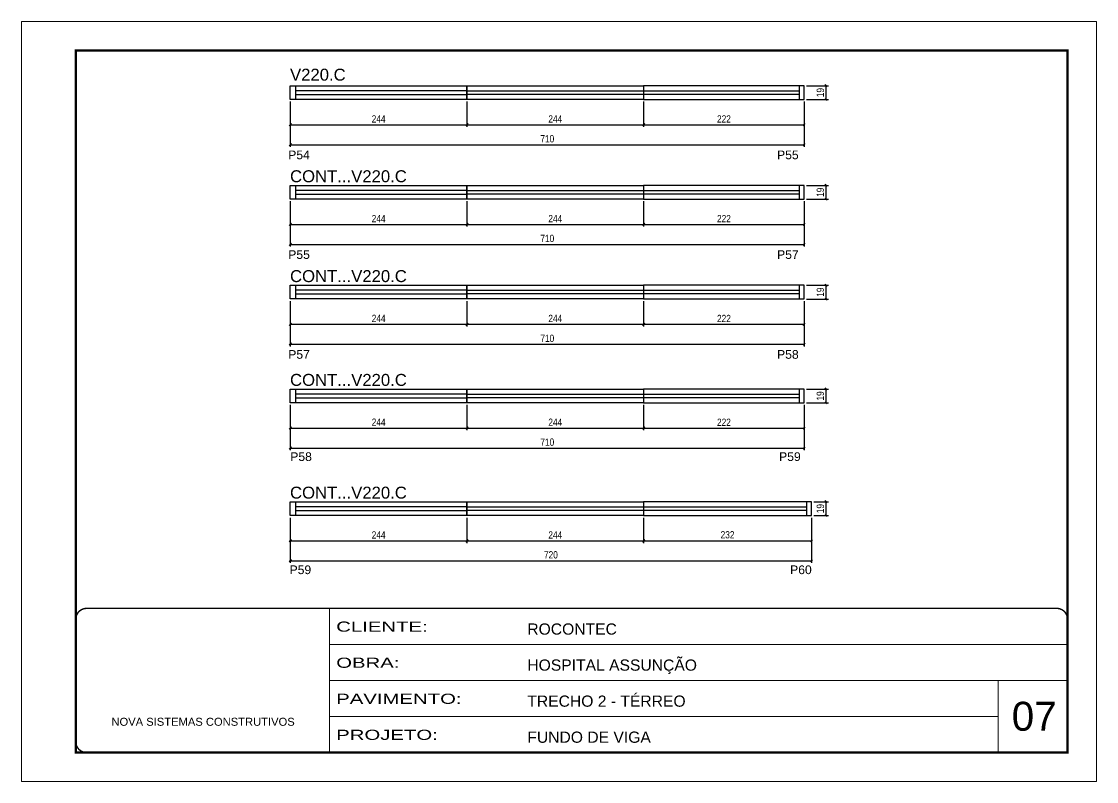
# Model space of a CAD drawing. Extents: x 2954 to 9234, y 774 to 9864.
# Drawn here: x 6137 to 7622, y 7666 to 8716 of the extents above; entities that cross this region are included whole.
import ezdxf

# ---------------------------------------------------------------- set-up
doc = ezdxf.new("R2010")
doc.units = 0
doc.linetypes.add('CONTINUO', pattern=[0])
doc.linetypes.add('DASHED', pattern=[0.75, 0.5, -0.25])
for name, color, linetype in [('5', 5, 'Continuous'), ('NOMENCLATURA', 7, 'Continuous'), ('Painéis', 200, 'Continuous'), ('SARR_2.2x7', 40, 'Continuous')]:
    doc.layers.add(name, color=color, linetype=linetype)
for name, color, linetype, lineweight in [('CARIMBO', 255, 'Continuous', 9), ('Escoras', 2, 'Continuous', 25), ('Folhas', 255, 'Continuous', 9), ('Romaneio', 3, 'Continuous', 13), ('SARRAFO DE PRESSAO', 251, 'DASHED', 9)]:
    doc.layers.add(name, color=color, linetype=linetype, lineweight=lineweight)
doc.styles.add('ARIAL', font='arial.ttf')
doc.styles.add('COTA TECNICA-50', font='techl___.ttf', dxfattribs={"height": 10})
doc.styles.get("Standard").update_dxf_attribs({"font": 'arial.ttf'})
doc.styles.add('Tecnologia', font='')
doc.styles.get('Tecnologia').set_extended_font_data('Forgotten Futurist')
doc.dimstyles.new('COTA PAINEL-50', dxfattribs={"dimtxt": 10, "dimasz": 3, "dimexe": 3, "dimexo": 3, "dimgap": 3, "dimtad": 1, "dimdec": 1, "dimzin": 12, "dimdsep": 46, "dimtxsty": 'COTA TECNICA-50', "dimblk1": 'OBLIQUE', "dimblk2": 'OBLIQUE', "dimsah": 1, "dimcen": 0.9, "dimclrd": 4, "dimclre": 4, "dimclrt": 240, "dimadec": 1, "dimazin": 3, "dimtfac": 1, "dimtdec": 1, "dimtmove": 0, "dimatfit": 3, "dimfxl": 1, "dimtolj": 1, "dimtzin": 12, "dimarcsym": 0})

# ---------------------------------------------------------------- blocks, each defined once
blk = doc.blocks.new('9999999999')
at = {"color": 30, "linetype": 'CONTINUO'}
for p, q in [((98564.6, 34230.2), (98564.6, 34429.4)), ((98564.6, 34379.6), (99584, 34379.6)), ((98564.6, 34329.8), (99488, 34329.8)), ((99584, 34329.8), (99488, 34329.8)), ((99488, 34329.8), (99488, 34230.2)), ((98564.6, 34280), (99488, 34280))]:
    blk.add_line(p, q, dxfattribs=at)
at = {"color": 30, "linetype": 'CONTINUO', "const_width": 2}
blk.add_lwpolyline([(99584, 34230.2), (99584, 34414.4, 0.414214), (99569, 34429.4), (98229, 34429.4, 0.414214), (98214, 34414.4), (98214, 34245.2, 0.414214), (98229, 34230.2), (99584, 34230.2)], format="xyb", dxfattribs=at)
at = {"layer": 'Folhas'}
blk.add_lwpolyline([(98139, 34190.2), (99624, 34190.2), (99624, 35240.2), (98139, 35240.2)], close=True, dxfattribs=at)
at = {"layer": 'Folhas', "color": 30, "const_width": 3}
blk.add_lwpolyline([(98214, 34230.2), (99584, 34230.2), (99584, 35200.2), (98214, 35200.2)], close=True, dxfattribs=at)
at = {"color": 7, "linetype": 'Continuous', "ltscale": 5, "style": 'ARIAL'}
for s, height, p in [('ROCONTEC', 15.48, (98837.7, 34393.1)), ('HOSPITAL ASSUNÇÃO', 15.483, (98837.7, 34343.3)), ('TRECHO 2 - TÉRREO', 15.483, (98837.7, 34293.5)), ('NOVA SISTEMAS CONSTRUTIVOS', 11.059, (98263.2, 34267.2)), ('FUNDO DE VIGA', 15.483, (98837.7, 34243.7))]:
    blk.add_text(s, height=height, dxfattribs=at).set_placement(p)
at = {"layer": 'Folhas', "color": 7, "style": 'Tecnologia', "width": 1.5}
for s, p in [('CLIENTE:', (98573.7, 34397.2)), ('OBRA:', (98573.7, 34347.3)), ('PAVIMENTO:', (98573.7, 34297.5)), ('PROJETO:', (98573.7, 34247.7))]:
    blk.add_text(s, height=14, dxfattribs=at).set_placement(p)
blk = doc.blocks.new('_Oblique')
at = {"color": 0, "linetype": 'ByBlock', "lineweight": -2}
blk.add_line((-0.5, -0.5), (0.5, 0.5), dxfattribs=at)
blk = doc.blocks.new('*D313')
at = {"layer": 'Defpoints', "color": 0, "linetype": 'ByBlock', "transparency": 16777216}
for p in [(6508.7, 8608.1), (6752.7, 8608.1), (6752.7, 8573.2)]:
    blk.add_point(p, dxfattribs=at)
at = {"layer": 'Romaneio', "color": 4, "linetype": 'ByBlock', "lineweight": -2, "transparency": 16777216}
for p, q in [((6508.7, 8605.1), (6508.7, 8570.2)), ((6752.7, 8605.1), (6752.7, 8570.2)), ((6508.7, 8573.2), (6752.7, 8573.2))]:
    blk.add_line(p, q, dxfattribs=at)
at = {"layer": 'Romaneio', "color": 4, "linetype": 'ByBlock', "lineweight": -2, "transparency": 16777216, "xscale": 3, "yscale": 3, "zscale": 3, "rotation": 180}
blk.add_blockref('_Oblique', (6508.7, 8573.2), dxfattribs=at)
at = {"layer": 'Romaneio', "color": 4, "linetype": 'ByBlock', "lineweight": -2, "transparency": 16777216, "xscale": 3, "yscale": 3, "zscale": 3}
blk.add_blockref('_Oblique', (6752.7, 8573.2), dxfattribs=at)
at = {"layer": 'Romaneio', "color": 240, "linetype": 'ByBlock', "transparency": 16777216, "insert": (6630.7, 8581.2), "char_height": 10, "attachment_point": 5, "style": 'COTA TECNICA-50'}
blk.add_mtext('\\A1;244', dxfattribs=at)
blk = doc.blocks.new('*D314')
at = {"layer": 'Defpoints', "color": 0, "linetype": 'ByBlock', "transparency": 16777216}
for p in [(6752.7, 8608.1), (6996.7, 8608.1), (6996.7, 8573.2)]:
    blk.add_point(p, dxfattribs=at)
at = {"layer": 'Romaneio', "color": 4, "linetype": 'ByBlock', "lineweight": -2, "transparency": 16777216}
for p, q in [((6752.7, 8605.1), (6752.7, 8570.2)), ((6996.7, 8605.1), (6996.7, 8570.2)), ((6752.7, 8573.2), (6996.7, 8573.2))]:
    blk.add_line(p, q, dxfattribs=at)
at = {"layer": 'Romaneio', "color": 4, "linetype": 'ByBlock', "lineweight": -2, "transparency": 16777216, "xscale": 3, "yscale": 3, "zscale": 3, "rotation": 180}
blk.add_blockref('_Oblique', (6752.7, 8573.2), dxfattribs=at)
at = {"layer": 'Romaneio', "color": 4, "linetype": 'ByBlock', "lineweight": -2, "transparency": 16777216, "xscale": 3, "yscale": 3, "zscale": 3}
blk.add_blockref('_Oblique', (6996.7, 8573.2), dxfattribs=at)
at = {"layer": 'Romaneio', "color": 240, "linetype": 'ByBlock', "transparency": 16777216, "insert": (6874.7, 8581.2), "char_height": 10, "attachment_point": 5, "style": 'COTA TECNICA-50'}
blk.add_mtext('\\A1;244', dxfattribs=at)
blk = doc.blocks.new('*D315')
at = {"layer": 'Defpoints', "color": 0, "linetype": 'ByBlock', "transparency": 16777216}
for p in [(7218.7, 8627.1), (7249, 8627.1), (7218.6, 8608.1)]:
    blk.add_point(p, dxfattribs=at)
at = {"layer": 'Romaneio', "color": 4, "linetype": 'ByBlock', "lineweight": -2, "transparency": 16777216}
for p, q in [((7221.7, 8627.1), (7252, 8627.1)), ((7249, 8608.1), (7249, 8627.1)), ((7221.6, 8608.1), (7252, 8608.1))]:
    blk.add_line(p, q, dxfattribs=at)
at = {"layer": 'Romaneio', "color": 4, "linetype": 'ByBlock', "lineweight": -2, "transparency": 16777216, "xscale": 3, "yscale": 3, "zscale": 3}
for p, rotation in [((7249, 8627.1), 90), ((7249, 8608.1), 270)]:
    blk.add_blockref('_Oblique', p, dxfattribs=dict(at, rotation=rotation))
at = {"layer": 'Romaneio', "color": 240, "linetype": 'ByBlock', "transparency": 16777216, "insert": (7240.9, 8617.6), "char_height": 10, "attachment_point": 5, "rotation": 90, "style": 'COTA TECNICA-50'}
blk.add_mtext('\\A1;19', dxfattribs=at)
blk = doc.blocks.new('*D316')
at = {"layer": 'Defpoints', "color": 0, "linetype": 'ByBlock', "transparency": 16777216}
for p in [(6996.7, 8608.1), (7218.6, 8608.1), (7218.6, 8573.2)]:
    blk.add_point(p, dxfattribs=at)
at = {"layer": 'Romaneio', "color": 4, "linetype": 'ByBlock', "lineweight": -2, "transparency": 16777216}
for p, q in [((6996.7, 8605.1), (6996.7, 8570.2)), ((7218.6, 8605.1), (7218.6, 8570.2)), ((6996.7, 8573.2), (7218.6, 8573.2))]:
    blk.add_line(p, q, dxfattribs=at)
at = {"layer": 'Romaneio', "color": 4, "linetype": 'ByBlock', "lineweight": -2, "transparency": 16777216, "xscale": 3, "yscale": 3, "zscale": 3, "rotation": 180}
blk.add_blockref('_Oblique', (6996.7, 8573.2), dxfattribs=at)
at = {"layer": 'Romaneio', "color": 4, "linetype": 'ByBlock', "lineweight": -2, "transparency": 16777216, "xscale": 3, "yscale": 3, "zscale": 3}
blk.add_blockref('_Oblique', (7218.6, 8573.2), dxfattribs=at)
at = {"layer": 'Romaneio', "color": 240, "linetype": 'ByBlock', "transparency": 16777216, "insert": (7107.7, 8581.2), "char_height": 10, "attachment_point": 5, "style": 'COTA TECNICA-50'}
blk.add_mtext('\\A1;222', dxfattribs=at)
blk = doc.blocks.new('*D265')
at = {"layer": 'Defpoints', "color": 0, "linetype": 'ByBlock', "transparency": 16777216}
for p in [(6508.7, 8608.1), (7218.6, 8608.1), (7218.6, 8545.6)]:
    blk.add_point(p, dxfattribs=at)
at = {"layer": 'Escoras', "color": 4, "linetype": 'ByBlock', "lineweight": -2, "transparency": 16777216}
for p, q in [((6508.7, 8605.1), (6508.7, 8542.6)), ((7218.6, 8605.1), (7218.6, 8542.6)), ((6508.7, 8545.6), (7218.6, 8545.6))]:
    blk.add_line(p, q, dxfattribs=at)
at = {"layer": 'Escoras', "color": 4, "linetype": 'ByBlock', "lineweight": -2, "transparency": 16777216, "xscale": 3, "yscale": 3, "zscale": 3, "rotation": 180}
blk.add_blockref('_Oblique', (6508.7, 8545.6), dxfattribs=at)
at = {"layer": 'Escoras', "color": 4, "linetype": 'ByBlock', "lineweight": -2, "transparency": 16777216, "xscale": 3, "yscale": 3, "zscale": 3}
blk.add_blockref('_Oblique', (7218.6, 8545.6), dxfattribs=at)
at = {"layer": 'Escoras', "color": 240, "linetype": 'ByBlock', "transparency": 16777216, "insert": (6863.7, 8553.7), "char_height": 10, "attachment_point": 5, "style": 'COTA TECNICA-50'}
blk.add_mtext('\\A1;710', dxfattribs=at)
blk = doc.blocks.new('*D317')
at = {"layer": 'Defpoints', "color": 0, "linetype": 'ByBlock', "transparency": 16777216}
for p in [(6508.7, 8470.4), (6752.7, 8470.4), (6752.7, 8435.5)]:
    blk.add_point(p, dxfattribs=at)
at = {"layer": 'Romaneio', "color": 4, "linetype": 'ByBlock', "lineweight": -2, "transparency": 16777216}
for p, q in [((6508.7, 8467.4), (6508.7, 8432.5)), ((6752.7, 8467.4), (6752.7, 8432.5)), ((6508.7, 8435.5), (6752.7, 8435.5))]:
    blk.add_line(p, q, dxfattribs=at)
at = {"layer": 'Romaneio', "color": 4, "linetype": 'ByBlock', "lineweight": -2, "transparency": 16777216, "xscale": 3, "yscale": 3, "zscale": 3, "rotation": 180}
blk.add_blockref('_Oblique', (6508.7, 8435.5), dxfattribs=at)
at = {"layer": 'Romaneio', "color": 4, "linetype": 'ByBlock', "lineweight": -2, "transparency": 16777216, "xscale": 3, "yscale": 3, "zscale": 3}
blk.add_blockref('_Oblique', (6752.7, 8435.5), dxfattribs=at)
at = {"layer": 'Romaneio', "color": 240, "linetype": 'ByBlock', "transparency": 16777216, "insert": (6630.7, 8443.5), "char_height": 10, "attachment_point": 5, "style": 'COTA TECNICA-50'}
blk.add_mtext('\\A1;244', dxfattribs=at)
blk = doc.blocks.new('*D318')
at = {"layer": 'Defpoints', "color": 0, "linetype": 'ByBlock', "transparency": 16777216}
for p in [(6752.7, 8470.4), (6996.7, 8470.4), (6996.7, 8435.5)]:
    blk.add_point(p, dxfattribs=at)
at = {"layer": 'Romaneio', "color": 4, "linetype": 'ByBlock', "lineweight": -2, "transparency": 16777216}
for p, q in [((6752.7, 8467.4), (6752.7, 8432.5)), ((6996.7, 8467.4), (6996.7, 8432.5)), ((6752.7, 8435.5), (6996.7, 8435.5))]:
    blk.add_line(p, q, dxfattribs=at)
at = {"layer": 'Romaneio', "color": 4, "linetype": 'ByBlock', "lineweight": -2, "transparency": 16777216, "xscale": 3, "yscale": 3, "zscale": 3, "rotation": 180}
blk.add_blockref('_Oblique', (6752.7, 8435.5), dxfattribs=at)
at = {"layer": 'Romaneio', "color": 4, "linetype": 'ByBlock', "lineweight": -2, "transparency": 16777216, "xscale": 3, "yscale": 3, "zscale": 3}
blk.add_blockref('_Oblique', (6996.7, 8435.5), dxfattribs=at)
at = {"layer": 'Romaneio', "color": 240, "linetype": 'ByBlock', "transparency": 16777216, "insert": (6874.7, 8443.5), "char_height": 10, "attachment_point": 5, "style": 'COTA TECNICA-50'}
blk.add_mtext('\\A1;244', dxfattribs=at)
blk = doc.blocks.new('*D319')
at = {"layer": 'Defpoints', "color": 0, "linetype": 'ByBlock', "transparency": 16777216}
for p in [(7218.7, 8489.4), (7249, 8489.4), (7218.6, 8470.4)]:
    blk.add_point(p, dxfattribs=at)
at = {"layer": 'Romaneio', "color": 4, "linetype": 'ByBlock', "lineweight": -2, "transparency": 16777216}
for p, q in [((7221.7, 8489.4), (7252, 8489.4)), ((7249, 8470.4), (7249, 8489.4)), ((7221.6, 8470.4), (7252, 8470.4))]:
    blk.add_line(p, q, dxfattribs=at)
at = {"layer": 'Romaneio', "color": 4, "linetype": 'ByBlock', "lineweight": -2, "transparency": 16777216, "xscale": 3, "yscale": 3, "zscale": 3}
for p, rotation in [((7249, 8489.4), 90), ((7249, 8470.4), 270)]:
    blk.add_blockref('_Oblique', p, dxfattribs=dict(at, rotation=rotation))
at = {"layer": 'Romaneio', "color": 240, "linetype": 'ByBlock', "transparency": 16777216, "insert": (7240.9, 8479.9), "char_height": 10, "attachment_point": 5, "rotation": 90, "style": 'COTA TECNICA-50'}
blk.add_mtext('\\A1;19', dxfattribs=at)
blk = doc.blocks.new('*D320')
at = {"layer": 'Defpoints', "color": 0, "linetype": 'ByBlock', "transparency": 16777216}
for p in [(6996.7, 8470.4), (7218.6, 8470.4), (7218.6, 8435.5)]:
    blk.add_point(p, dxfattribs=at)
at = {"layer": 'Romaneio', "color": 4, "linetype": 'ByBlock', "lineweight": -2, "transparency": 16777216}
for p, q in [((6996.7, 8467.4), (6996.7, 8432.5)), ((7218.6, 8467.4), (7218.6, 8432.5)), ((6996.7, 8435.5), (7218.6, 8435.5))]:
    blk.add_line(p, q, dxfattribs=at)
at = {"layer": 'Romaneio', "color": 4, "linetype": 'ByBlock', "lineweight": -2, "transparency": 16777216, "xscale": 3, "yscale": 3, "zscale": 3, "rotation": 180}
blk.add_blockref('_Oblique', (6996.7, 8435.5), dxfattribs=at)
at = {"layer": 'Romaneio', "color": 4, "linetype": 'ByBlock', "lineweight": -2, "transparency": 16777216, "xscale": 3, "yscale": 3, "zscale": 3}
blk.add_blockref('_Oblique', (7218.6, 8435.5), dxfattribs=at)
at = {"layer": 'Romaneio', "color": 240, "linetype": 'ByBlock', "transparency": 16777216, "insert": (7107.7, 8443.5), "char_height": 10, "attachment_point": 5, "style": 'COTA TECNICA-50'}
blk.add_mtext('\\A1;222', dxfattribs=at)
blk = doc.blocks.new('*D266')
at = {"layer": 'Defpoints', "color": 0, "linetype": 'ByBlock', "transparency": 16777216}
for p in [(6508.7, 8470.4), (7218.6, 8470.4), (7218.6, 8407.9)]:
    blk.add_point(p, dxfattribs=at)
at = {"layer": 'Escoras', "color": 4, "linetype": 'ByBlock', "lineweight": -2, "transparency": 16777216}
for p, q in [((6508.7, 8467.4), (6508.7, 8404.9)), ((7218.6, 8467.4), (7218.6, 8404.9)), ((6508.7, 8407.9), (7218.6, 8407.9))]:
    blk.add_line(p, q, dxfattribs=at)
at = {"layer": 'Escoras', "color": 4, "linetype": 'ByBlock', "lineweight": -2, "transparency": 16777216, "xscale": 3, "yscale": 3, "zscale": 3, "rotation": 180}
blk.add_blockref('_Oblique', (6508.7, 8407.9), dxfattribs=at)
at = {"layer": 'Escoras', "color": 4, "linetype": 'ByBlock', "lineweight": -2, "transparency": 16777216, "xscale": 3, "yscale": 3, "zscale": 3}
blk.add_blockref('_Oblique', (7218.6, 8407.9), dxfattribs=at)
at = {"layer": 'Escoras', "color": 240, "linetype": 'ByBlock', "transparency": 16777216, "insert": (6863.7, 8416), "char_height": 10, "attachment_point": 5, "style": 'COTA TECNICA-50'}
blk.add_mtext('\\A1;710', dxfattribs=at)
blk = doc.blocks.new('*D321')
at = {"layer": 'Defpoints', "color": 0, "linetype": 'ByBlock', "transparency": 16777216}
for p in [(6508.7, 8332.4), (6752.7, 8332.4), (6752.7, 8297.5)]:
    blk.add_point(p, dxfattribs=at)
at = {"layer": 'Romaneio', "color": 4, "linetype": 'ByBlock', "lineweight": -2, "transparency": 16777216}
for p, q in [((6508.7, 8329.4), (6508.7, 8294.5)), ((6752.7, 8329.4), (6752.7, 8294.5)), ((6508.7, 8297.5), (6752.7, 8297.5))]:
    blk.add_line(p, q, dxfattribs=at)
at = {"layer": 'Romaneio', "color": 4, "linetype": 'ByBlock', "lineweight": -2, "transparency": 16777216, "xscale": 3, "yscale": 3, "zscale": 3, "rotation": 180}
blk.add_blockref('_Oblique', (6508.7, 8297.5), dxfattribs=at)
at = {"layer": 'Romaneio', "color": 4, "linetype": 'ByBlock', "lineweight": -2, "transparency": 16777216, "xscale": 3, "yscale": 3, "zscale": 3}
blk.add_blockref('_Oblique', (6752.7, 8297.5), dxfattribs=at)
at = {"layer": 'Romaneio', "color": 240, "linetype": 'ByBlock', "transparency": 16777216, "insert": (6630.7, 8305.6), "char_height": 10, "attachment_point": 5, "style": 'COTA TECNICA-50'}
blk.add_mtext('\\A1;244', dxfattribs=at)
blk = doc.blocks.new('*D322')
at = {"layer": 'Defpoints', "color": 0, "linetype": 'ByBlock', "transparency": 16777216}
for p in [(6752.7, 8332.4), (6996.7, 8332.4), (6996.7, 8297.5)]:
    blk.add_point(p, dxfattribs=at)
at = {"layer": 'Romaneio', "color": 4, "linetype": 'ByBlock', "lineweight": -2, "transparency": 16777216}
for p, q in [((6752.7, 8329.4), (6752.7, 8294.5)), ((6996.7, 8329.4), (6996.7, 8294.5)), ((6752.7, 8297.5), (6996.7, 8297.5))]:
    blk.add_line(p, q, dxfattribs=at)
at = {"layer": 'Romaneio', "color": 4, "linetype": 'ByBlock', "lineweight": -2, "transparency": 16777216, "xscale": 3, "yscale": 3, "zscale": 3, "rotation": 180}
blk.add_blockref('_Oblique', (6752.7, 8297.5), dxfattribs=at)
at = {"layer": 'Romaneio', "color": 4, "linetype": 'ByBlock', "lineweight": -2, "transparency": 16777216, "xscale": 3, "yscale": 3, "zscale": 3}
blk.add_blockref('_Oblique', (6996.7, 8297.5), dxfattribs=at)
at = {"layer": 'Romaneio', "color": 240, "linetype": 'ByBlock', "transparency": 16777216, "insert": (6874.7, 8305.6), "char_height": 10, "attachment_point": 5, "style": 'COTA TECNICA-50'}
blk.add_mtext('\\A1;244', dxfattribs=at)
blk = doc.blocks.new('*D323')
at = {"layer": 'Defpoints', "color": 0, "linetype": 'ByBlock', "transparency": 16777216}
for p in [(7218.7, 8351.4), (7249, 8351.4), (7218.6, 8332.4)]:
    blk.add_point(p, dxfattribs=at)
at = {"layer": 'Romaneio', "color": 4, "linetype": 'ByBlock', "lineweight": -2, "transparency": 16777216}
for p, q in [((7221.7, 8351.4), (7252, 8351.4)), ((7249, 8332.4), (7249, 8351.4)), ((7221.6, 8332.4), (7252, 8332.4))]:
    blk.add_line(p, q, dxfattribs=at)
at = {"layer": 'Romaneio', "color": 4, "linetype": 'ByBlock', "lineweight": -2, "transparency": 16777216, "xscale": 3, "yscale": 3, "zscale": 3}
for p, rotation in [((7249, 8351.4), 90), ((7249, 8332.4), 270)]:
    blk.add_blockref('_Oblique', p, dxfattribs=dict(at, rotation=rotation))
at = {"layer": 'Romaneio', "color": 240, "linetype": 'ByBlock', "transparency": 16777216, "insert": (7240.9, 8341.9), "char_height": 10, "attachment_point": 5, "rotation": 90, "style": 'COTA TECNICA-50'}
blk.add_mtext('\\A1;19', dxfattribs=at)
blk = doc.blocks.new('*D324')
at = {"layer": 'Defpoints', "color": 0, "linetype": 'ByBlock', "transparency": 16777216}
for p in [(6996.7, 8332.4), (7218.6, 8332.4), (7218.6, 8297.5)]:
    blk.add_point(p, dxfattribs=at)
at = {"layer": 'Romaneio', "color": 4, "linetype": 'ByBlock', "lineweight": -2, "transparency": 16777216}
for p, q in [((6996.7, 8329.4), (6996.7, 8294.5)), ((7218.6, 8329.4), (7218.6, 8294.5)), ((6996.7, 8297.5), (7218.6, 8297.5))]:
    blk.add_line(p, q, dxfattribs=at)
at = {"layer": 'Romaneio', "color": 4, "linetype": 'ByBlock', "lineweight": -2, "transparency": 16777216, "xscale": 3, "yscale": 3, "zscale": 3, "rotation": 180}
blk.add_blockref('_Oblique', (6996.7, 8297.5), dxfattribs=at)
at = {"layer": 'Romaneio', "color": 4, "linetype": 'ByBlock', "lineweight": -2, "transparency": 16777216, "xscale": 3, "yscale": 3, "zscale": 3}
blk.add_blockref('_Oblique', (7218.6, 8297.5), dxfattribs=at)
at = {"layer": 'Romaneio', "color": 240, "linetype": 'ByBlock', "transparency": 16777216, "insert": (7107.7, 8305.5), "char_height": 10, "attachment_point": 5, "style": 'COTA TECNICA-50'}
blk.add_mtext('\\A1;222', dxfattribs=at)
blk = doc.blocks.new('*D267')
at = {"layer": 'Defpoints', "color": 0, "linetype": 'ByBlock', "transparency": 16777216}
for p in [(6508.7, 8332.4), (7218.6, 8332.4), (7218.6, 8269.9)]:
    blk.add_point(p, dxfattribs=at)
at = {"layer": 'Escoras', "color": 4, "linetype": 'ByBlock', "lineweight": -2, "transparency": 16777216}
for p, q in [((6508.7, 8329.4), (6508.7, 8266.9)), ((7218.6, 8329.4), (7218.6, 8266.9)), ((6508.7, 8269.9), (7218.6, 8269.9))]:
    blk.add_line(p, q, dxfattribs=at)
at = {"layer": 'Escoras', "color": 4, "linetype": 'ByBlock', "lineweight": -2, "transparency": 16777216, "xscale": 3, "yscale": 3, "zscale": 3, "rotation": 180}
blk.add_blockref('_Oblique', (6508.7, 8269.9), dxfattribs=at)
at = {"layer": 'Escoras', "color": 4, "linetype": 'ByBlock', "lineweight": -2, "transparency": 16777216, "xscale": 3, "yscale": 3, "zscale": 3}
blk.add_blockref('_Oblique', (7218.6, 8269.9), dxfattribs=at)
at = {"layer": 'Escoras', "color": 240, "linetype": 'ByBlock', "transparency": 16777216, "insert": (6863.7, 8278), "char_height": 10, "attachment_point": 5, "style": 'COTA TECNICA-50'}
blk.add_mtext('\\A1;710', dxfattribs=at)
blk = doc.blocks.new('*D337')
at = {"layer": 'Defpoints', "color": 0, "linetype": 'ByBlock', "transparency": 16777216}
for p in [(6508.7, 8189), (6752.7, 8189), (6752.7, 8154.1)]:
    blk.add_point(p, dxfattribs=at)
at = {"layer": 'Romaneio', "color": 4, "linetype": 'ByBlock', "lineweight": -2, "transparency": 16777216}
for p, q in [((6508.7, 8186), (6508.7, 8151.1)), ((6752.7, 8186), (6752.7, 8151.1)), ((6508.7, 8154.1), (6752.7, 8154.1))]:
    blk.add_line(p, q, dxfattribs=at)
at = {"layer": 'Romaneio', "color": 4, "linetype": 'ByBlock', "lineweight": -2, "transparency": 16777216, "xscale": 3, "yscale": 3, "zscale": 3, "rotation": 180}
blk.add_blockref('_Oblique', (6508.7, 8154.1), dxfattribs=at)
at = {"layer": 'Romaneio', "color": 4, "linetype": 'ByBlock', "lineweight": -2, "transparency": 16777216, "xscale": 3, "yscale": 3, "zscale": 3}
blk.add_blockref('_Oblique', (6752.7, 8154.1), dxfattribs=at)
at = {"layer": 'Romaneio', "color": 240, "linetype": 'ByBlock', "transparency": 16777216, "insert": (6630.7, 8162.2), "char_height": 10, "attachment_point": 5, "style": 'COTA TECNICA-50'}
blk.add_mtext('\\A1;244', dxfattribs=at)
blk = doc.blocks.new('*D338')
at = {"layer": 'Defpoints', "color": 0, "linetype": 'ByBlock', "transparency": 16777216}
for p in [(6752.7, 8189), (6996.7, 8189), (6996.7, 8154.1)]:
    blk.add_point(p, dxfattribs=at)
at = {"layer": 'Romaneio', "color": 4, "linetype": 'ByBlock', "lineweight": -2, "transparency": 16777216}
for p, q in [((6752.7, 8186), (6752.7, 8151.1)), ((6996.7, 8186), (6996.7, 8151.1)), ((6752.7, 8154.1), (6996.7, 8154.1))]:
    blk.add_line(p, q, dxfattribs=at)
at = {"layer": 'Romaneio', "color": 4, "linetype": 'ByBlock', "lineweight": -2, "transparency": 16777216, "xscale": 3, "yscale": 3, "zscale": 3, "rotation": 180}
blk.add_blockref('_Oblique', (6752.7, 8154.1), dxfattribs=at)
at = {"layer": 'Romaneio', "color": 4, "linetype": 'ByBlock', "lineweight": -2, "transparency": 16777216, "xscale": 3, "yscale": 3, "zscale": 3}
blk.add_blockref('_Oblique', (6996.7, 8154.1), dxfattribs=at)
at = {"layer": 'Romaneio', "color": 240, "linetype": 'ByBlock', "transparency": 16777216, "insert": (6874.7, 8162.2), "char_height": 10, "attachment_point": 5, "style": 'COTA TECNICA-50'}
blk.add_mtext('\\A1;244', dxfattribs=at)
blk = doc.blocks.new('*D339')
at = {"layer": 'Defpoints', "color": 0, "linetype": 'ByBlock', "transparency": 16777216}
for p in [(7218.7, 8208), (7249, 8208), (7218.6, 8189)]:
    blk.add_point(p, dxfattribs=at)
at = {"layer": 'Romaneio', "color": 4, "linetype": 'ByBlock', "lineweight": -2, "transparency": 16777216}
for p, q in [((7221.7, 8208), (7252, 8208)), ((7249, 8189), (7249, 8208)), ((7221.6, 8189), (7252, 8189))]:
    blk.add_line(p, q, dxfattribs=at)
at = {"layer": 'Romaneio', "color": 4, "linetype": 'ByBlock', "lineweight": -2, "transparency": 16777216, "xscale": 3, "yscale": 3, "zscale": 3}
for p, rotation in [((7249, 8208), 90), ((7249, 8189), 270)]:
    blk.add_blockref('_Oblique', p, dxfattribs=dict(at, rotation=rotation))
at = {"layer": 'Romaneio', "color": 240, "linetype": 'ByBlock', "transparency": 16777216, "insert": (7240.9, 8198.5), "char_height": 10, "attachment_point": 5, "rotation": 90, "style": 'COTA TECNICA-50'}
blk.add_mtext('\\A1;19', dxfattribs=at)
blk = doc.blocks.new('*D340')
at = {"layer": 'Defpoints', "color": 0, "linetype": 'ByBlock', "transparency": 16777216}
for p in [(6996.7, 8189), (7218.6, 8189), (7218.6, 8154.1)]:
    blk.add_point(p, dxfattribs=at)
at = {"layer": 'Romaneio', "color": 4, "linetype": 'ByBlock', "lineweight": -2, "transparency": 16777216}
for p, q in [((6996.7, 8186), (6996.7, 8151.1)), ((7218.6, 8186), (7218.6, 8151.1)), ((6996.7, 8154.1), (7218.6, 8154.1))]:
    blk.add_line(p, q, dxfattribs=at)
at = {"layer": 'Romaneio', "color": 4, "linetype": 'ByBlock', "lineweight": -2, "transparency": 16777216, "xscale": 3, "yscale": 3, "zscale": 3, "rotation": 180}
blk.add_blockref('_Oblique', (6996.7, 8154.1), dxfattribs=at)
at = {"layer": 'Romaneio', "color": 4, "linetype": 'ByBlock', "lineweight": -2, "transparency": 16777216, "xscale": 3, "yscale": 3, "zscale": 3}
blk.add_blockref('_Oblique', (7218.6, 8154.1), dxfattribs=at)
at = {"layer": 'Romaneio', "color": 240, "linetype": 'ByBlock', "transparency": 16777216, "insert": (7107.7, 8162.1), "char_height": 10, "attachment_point": 5, "style": 'COTA TECNICA-50'}
blk.add_mtext('\\A1;222', dxfattribs=at)
blk = doc.blocks.new('*D274')
at = {"layer": 'Defpoints', "color": 0, "linetype": 'ByBlock', "transparency": 16777216}
for p in [(6508.7, 8189), (7218.6, 8189), (7218.6, 8126.5)]:
    blk.add_point(p, dxfattribs=at)
at = {"layer": 'Escoras', "color": 4, "linetype": 'ByBlock', "lineweight": -2, "transparency": 16777216}
for p, q in [((6508.7, 8186), (6508.7, 8123.5)), ((7218.6, 8186), (7218.6, 8123.5)), ((6508.7, 8126.5), (7218.6, 8126.5))]:
    blk.add_line(p, q, dxfattribs=at)
at = {"layer": 'Escoras', "color": 4, "linetype": 'ByBlock', "lineweight": -2, "transparency": 16777216, "xscale": 3, "yscale": 3, "zscale": 3, "rotation": 180}
blk.add_blockref('_Oblique', (6508.7, 8126.5), dxfattribs=at)
at = {"layer": 'Escoras', "color": 4, "linetype": 'ByBlock', "lineweight": -2, "transparency": 16777216, "xscale": 3, "yscale": 3, "zscale": 3}
blk.add_blockref('_Oblique', (7218.6, 8126.5), dxfattribs=at)
at = {"layer": 'Escoras', "color": 240, "linetype": 'ByBlock', "transparency": 16777216, "insert": (6863.7, 8134.6), "char_height": 10, "attachment_point": 5, "style": 'COTA TECNICA-50'}
blk.add_mtext('\\A1;710', dxfattribs=at)
blk = doc.blocks.new('*D341')
at = {"layer": 'Defpoints', "color": 0, "linetype": 'ByBlock', "transparency": 16777216}
for p in [(6508.7, 8033.3), (6752.7, 8033.3), (6752.7, 7998.3)]:
    blk.add_point(p, dxfattribs=at)
at = {"layer": 'Romaneio', "color": 4, "linetype": 'ByBlock', "lineweight": -2, "transparency": 16777216}
for p, q in [((6508.7, 8030.3), (6508.7, 7995.3)), ((6752.7, 8030.3), (6752.7, 7995.3)), ((6508.7, 7998.3), (6752.7, 7998.3))]:
    blk.add_line(p, q, dxfattribs=at)
at = {"layer": 'Romaneio', "color": 4, "linetype": 'ByBlock', "lineweight": -2, "transparency": 16777216, "xscale": 3, "yscale": 3, "zscale": 3, "rotation": 180}
blk.add_blockref('_Oblique', (6508.7, 7998.3), dxfattribs=at)
at = {"layer": 'Romaneio', "color": 4, "linetype": 'ByBlock', "lineweight": -2, "transparency": 16777216, "xscale": 3, "yscale": 3, "zscale": 3}
blk.add_blockref('_Oblique', (6752.7, 7998.3), dxfattribs=at)
at = {"layer": 'Romaneio', "color": 240, "linetype": 'ByBlock', "transparency": 16777216, "insert": (6630.7, 8006.4), "char_height": 10, "attachment_point": 5, "style": 'COTA TECNICA-50'}
blk.add_mtext('\\A1;244', dxfattribs=at)
blk = doc.blocks.new('*D342')
at = {"layer": 'Defpoints', "color": 0, "linetype": 'ByBlock', "transparency": 16777216}
for p in [(6752.7, 8033.3), (6996.7, 8033.3), (6996.7, 7998.3)]:
    blk.add_point(p, dxfattribs=at)
at = {"layer": 'Romaneio', "color": 4, "linetype": 'ByBlock', "lineweight": -2, "transparency": 16777216}
for p, q in [((6752.7, 8030.3), (6752.7, 7995.3)), ((6996.7, 8030.3), (6996.7, 7995.3)), ((6752.7, 7998.3), (6996.7, 7998.3))]:
    blk.add_line(p, q, dxfattribs=at)
at = {"layer": 'Romaneio', "color": 4, "linetype": 'ByBlock', "lineweight": -2, "transparency": 16777216, "xscale": 3, "yscale": 3, "zscale": 3, "rotation": 180}
blk.add_blockref('_Oblique', (6752.7, 7998.3), dxfattribs=at)
at = {"layer": 'Romaneio', "color": 4, "linetype": 'ByBlock', "lineweight": -2, "transparency": 16777216, "xscale": 3, "yscale": 3, "zscale": 3}
blk.add_blockref('_Oblique', (6996.7, 7998.3), dxfattribs=at)
at = {"layer": 'Romaneio', "color": 240, "linetype": 'ByBlock', "transparency": 16777216, "insert": (6874.7, 8006.4), "char_height": 10, "attachment_point": 5, "style": 'COTA TECNICA-50'}
blk.add_mtext('\\A1;244', dxfattribs=at)
blk = doc.blocks.new('*D343')
at = {"layer": 'Defpoints', "color": 0, "linetype": 'ByBlock', "transparency": 16777216}
for p in [(7228.7, 8052.3), (7249, 8052.3), (7228.7, 8033.3)]:
    blk.add_point(p, dxfattribs=at)
at = {"layer": 'Romaneio', "color": 4, "linetype": 'ByBlock', "lineweight": -2, "transparency": 16777216}
for p, q in [((7231.7, 8052.3), (7252, 8052.3)), ((7249, 8033.3), (7249, 8052.3)), ((7231.7, 8033.3), (7252, 8033.3))]:
    blk.add_line(p, q, dxfattribs=at)
at = {"layer": 'Romaneio', "color": 4, "linetype": 'ByBlock', "lineweight": -2, "transparency": 16777216, "xscale": 3, "yscale": 3, "zscale": 3}
for p, rotation in [((7249, 8052.3), 90), ((7249, 8033.3), 270)]:
    blk.add_blockref('_Oblique', p, dxfattribs=dict(at, rotation=rotation))
at = {"layer": 'Romaneio', "color": 240, "linetype": 'ByBlock', "transparency": 16777216, "insert": (7240.9, 8042.8), "char_height": 10, "attachment_point": 5, "rotation": 90, "style": 'COTA TECNICA-50'}
blk.add_mtext('\\A1;19', dxfattribs=at)
blk = doc.blocks.new('*D344')
at = {"layer": 'Defpoints', "color": 0, "linetype": 'ByBlock', "transparency": 16777216}
for p in [(6996.7, 8033.3), (7228.7, 8033.3), (7228.7, 7998.3)]:
    blk.add_point(p, dxfattribs=at)
at = {"layer": 'Romaneio', "color": 4, "linetype": 'ByBlock', "lineweight": -2, "transparency": 16777216}
for p, q in [((6996.7, 8030.3), (6996.7, 7995.3)), ((7228.7, 8030.3), (7228.7, 7995.3)), ((6996.7, 7998.3), (7228.7, 7998.3))]:
    blk.add_line(p, q, dxfattribs=at)
at = {"layer": 'Romaneio', "color": 4, "linetype": 'ByBlock', "lineweight": -2, "transparency": 16777216, "xscale": 3, "yscale": 3, "zscale": 3, "rotation": 180}
blk.add_blockref('_Oblique', (6996.7, 7998.3), dxfattribs=at)
at = {"layer": 'Romaneio', "color": 4, "linetype": 'ByBlock', "lineweight": -2, "transparency": 16777216, "xscale": 3, "yscale": 3, "zscale": 3}
blk.add_blockref('_Oblique', (7228.7, 7998.3), dxfattribs=at)
at = {"layer": 'Romaneio', "color": 240, "linetype": 'ByBlock', "transparency": 16777216, "insert": (7112.7, 8006.6), "char_height": 10, "attachment_point": 5, "style": 'COTA TECNICA-50'}
blk.add_mtext('\\A1;232', dxfattribs=at)
blk = doc.blocks.new('*D275')
at = {"layer": 'Defpoints', "color": 0, "linetype": 'ByBlock', "transparency": 16777216}
for p in [(6508.7, 8033.3), (7228.7, 8033.3), (7228.7, 7970.7)]:
    blk.add_point(p, dxfattribs=at)
at = {"layer": 'Escoras', "color": 4, "linetype": 'ByBlock', "lineweight": -2, "transparency": 16777216}
for p, q in [((6508.7, 8030.3), (6508.7, 7967.7)), ((7228.7, 8030.3), (7228.7, 7967.7)), ((6508.7, 7970.7), (7228.7, 7970.7))]:
    blk.add_line(p, q, dxfattribs=at)
at = {"layer": 'Escoras', "color": 4, "linetype": 'ByBlock', "lineweight": -2, "transparency": 16777216, "xscale": 3, "yscale": 3, "zscale": 3, "rotation": 180}
blk.add_blockref('_Oblique', (6508.7, 7970.7), dxfattribs=at)
at = {"layer": 'Escoras', "color": 4, "linetype": 'ByBlock', "lineweight": -2, "transparency": 16777216, "xscale": 3, "yscale": 3, "zscale": 3}
blk.add_blockref('_Oblique', (7228.7, 7970.7), dxfattribs=at)
at = {"layer": 'Escoras', "color": 240, "linetype": 'ByBlock', "transparency": 16777216, "insert": (6868.7, 7978.9), "char_height": 10, "attachment_point": 5, "style": 'COTA TECNICA-50'}
blk.add_mtext('\\A1;720', dxfattribs=at)

msp = doc.modelspace()

# ---------------------------------------------------------------- linework, layer by layer
at = {"layer": 'Painéis', "linetype": 'Continuous'}
for points in [[(6508.69, 8627.09), (6752.69, 8627.09), (6752.69, 8608.09), (6508.69, 8608.09)], [(6752.69, 8627.09), (6996.69, 8627.09), (6996.69, 8608.09), (6752.69, 8608.09)], [(6508.69, 8489.38), (6752.69, 8489.38), (6752.69, 8470.38), (6508.69, 8470.38)], [(6752.69, 8489.38), (6996.69, 8489.38), (6996.69, 8470.38), (6752.69, 8470.38)], [(6508.69, 8351.42), (6752.69, 8351.42), (6752.69, 8332.42), (6508.69, 8332.42)], [(6752.69, 8351.42), (6996.69, 8351.42), (6996.69, 8332.42), (6752.69, 8332.42)], [(6508.69, 8208.01), (6752.69, 8208.01), (6752.69, 8189.01), (6508.69, 8189.01)], [(6752.69, 8208.01), (6996.69, 8208.01), (6996.69, 8189.01), (6752.69, 8189.01)], [(6508.69, 8052.26), (6752.69, 8052.26), (6752.69, 8033.26), (6508.69, 8033.26)], [(6752.69, 8052.26), (6996.69, 8052.26), (6996.69, 8033.26), (6752.69, 8033.26)]]:
    msp.add_lwpolyline(points, close=True, dxfattribs=at)
for points in [[(7218.65, 8608.09), (7218.69, 8627.09), (6996.69, 8627.09), (6996.69, 8608.09), (7218.65, 8608.09)], [(7218.65, 8470.38), (7218.69, 8489.38), (6996.69, 8489.38), (6996.69, 8470.38), (7218.65, 8470.38)], [(7218.65, 8332.42), (7218.69, 8351.42), (6996.69, 8351.42), (6996.69, 8332.42), (7218.65, 8332.42)], [(7218.65, 8189.01), (7218.69, 8208.01), (6996.69, 8208.01), (6996.69, 8189.01), (7218.65, 8189.01)], [(7228.67, 8033.26), (7228.71, 8052.26), (6996.69, 8052.26), (6996.69, 8033.26), (7228.67, 8033.26)]]:
    msp.add_lwpolyline(points, dxfattribs=at)
at = {"layer": 'SARR_2.2x7', "linetype": 'Continuous'}
for p, q in [((6515.69, 8627.09), (6515.69, 8608.09)), ((6752.69, 8620.09), (6515.69, 8620.09)), ((6515.69, 8615.09), (6752.69, 8615.09)), ((6752.69, 8620.09), (6996.69, 8620.09)), ((6996.69, 8615.09), (6752.69, 8615.09)), ((6996.69, 8620.09), (7211.67, 8620.09)), ((7211.66, 8615.09), (6996.69, 8615.09)), ((7211.69, 8627.09), (7211.65, 8608.09)), ((6515.69, 8489.38), (6515.69, 8470.38)), ((6752.69, 8482.38), (6515.69, 8482.38)), ((6752.69, 8482.38), (6996.69, 8482.38)), ((6996.69, 8482.38), (7211.67, 8482.38)), ((7211.69, 8489.38), (7211.65, 8470.38)), ((6515.69, 8477.38), (6752.69, 8477.38)), ((6996.69, 8477.38), (6752.69, 8477.38)), ((7211.66, 8477.38), (6996.69, 8477.38)), ((6515.69, 8351.42), (6515.69, 8332.42)), ((7211.69, 8351.42), (7211.65, 8332.42)), ((6752.69, 8344.42), (6515.69, 8344.42)), ((6515.69, 8339.42), (6752.69, 8339.42)), ((6752.69, 8344.42), (6996.69, 8344.42)), ((6996.69, 8339.42), (6752.69, 8339.42)), ((6996.69, 8344.42), (7211.67, 8344.42)), ((7211.66, 8339.42), (6996.69, 8339.42)), ((6515.69, 8208.01), (6515.69, 8189.01)), ((6752.69, 8201.01), (6515.69, 8201.01)), ((6752.69, 8201.01), (6996.69, 8201.01)), ((6996.69, 8201.01), (7211.67, 8201.01)), ((7211.69, 8208.01), (7211.65, 8189.01)), ((6515.69, 8196.01), (6752.69, 8196.01)), ((6996.69, 8196.01), (6752.69, 8196.01)), ((7211.66, 8196.01), (6996.69, 8196.01)), ((6515.69, 8052.26), (6515.69, 8033.26)), ((7221.71, 8052.26), (7221.67, 8033.26)), ((6752.69, 8045.26), (6515.69, 8045.26)), ((6515.69, 8040.26), (6752.69, 8040.26)), ((6752.69, 8045.26), (6996.69, 8045.26)), ((6996.69, 8040.26), (6752.69, 8040.26)), ((6996.69, 8045.26), (7221.69, 8045.26)), ((7221.68, 8040.26), (6996.69, 8040.26))]:
    msp.add_line(p, q, dxfattribs=at)

# ---------------------------------------------------------------- block references
at = {"layer": 'SARRAFO DE PRESSAO', "color": 6, "linetype": 'ByBlock'}
msp.add_blockref('9999999999', (-92001.62, -26524.41), dxfattribs=at)

# ---------------------------------------------------------------- texts
at = {"layer": '5', "linetype": 'Continuous'}
for s, p in [('P54', (6505.86, 8525.5)), ('P55', (7181.12, 8525.51)), ('P55', (6505.86, 8387.79)), ('P57', (7181.12, 8387.79)), ('P57', (6505.86, 8249.83)), ('P58', (7181.12, 8249.83)), ('P58', (6508.65, 8108.59)), ('P59', (7183.91, 8108.6)), ('P59', (6507.71, 7952.31)), ('P60', (7199.15, 7952.31))]:
    msp.add_text(s, height=12, rotation=359.99996, dxfattribs=at).set_placement(p)
at = {"layer": 'CARIMBO', "style": 'ARIAL'}
msp.add_text('07', height=40, dxfattribs=at).set_placement((7505.22, 7735.94))
at = {"layer": 'NOMENCLATURA', "linetype": 'Continuous'}
for s, p in [('V220.C', (6508.3, 8634.07)), ('CONT...V220.C', (6508.3, 8493.75)), ('CONT...V220.C', (6508.3, 8355.79)), ('CONT...V220.C', (6508.3, 8212.39)), ('CONT...V220.C', (6508.3, 8056.63))]:
    msp.add_text(s, height=16.5, dxfattribs=at).set_placement(p)

# ---------------------------------------------------------------- dimensions: what is measured, and where the dimension line sits
at = {"layer": 'Escoras', "linetype": 'ByBlock'}
for p1, p2, picture, middle in [((6508.69, 8608.09), (7218.65, 8608.09), '*D265', (6863.67, 8553.68)), ((6508.69, 8470.38), (7218.65, 8470.38), '*D266', (6863.67, 8415.97)), ((6508.69, 8332.42), (7218.65, 8332.42), '*D267', (6863.67, 8278.01)), ((6508.69, 8189.01), (7218.65, 8189.01), '*D274', (6863.67, 8134.61)), ((6508.69, 8033.26), (7228.67, 8033.26), '*D275', (6868.68, 7978.85))]:
    dim = msp.add_aligned_dim(p1=p1, p2=p2, distance=-62.51, dimstyle='COTA PAINEL-50', override={"dimarcsym": 1}, dxfattribs=at)
    dim.commit()
    dim.dimension.update_dxf_attribs({"geometry": picture, "text_midpoint": middle})
at = {"layer": 'Romaneio', "linetype": 'ByBlock'}
for base, p1, p2, picture, middle in [((7248.96, 8627.09), (7218.65, 8608.09), (7218.69, 8627.09), '*D315', (7240.87, 8617.59)), ((7248.96, 8489.38), (7218.65, 8470.38), (7218.69, 8489.38), '*D319', (7240.87, 8479.88)), ((7248.96, 8351.42), (7218.65, 8332.42), (7218.69, 8351.42), '*D323', (7240.87, 8341.92)), ((7248.96, 8208.01), (7218.65, 8189.01), (7218.69, 8208.01), '*D339', (7240.87, 8198.51)), ((7248.96, 8052.26), (7228.67, 8033.26), (7228.71, 8052.26), '*D343', (7240.87, 8042.76))]:
    dim = msp.add_linear_dim(base=base, p1=p1, p2=p2, angle=90, dimstyle='COTA PAINEL-50', override={"dimarcsym": 1}, dxfattribs=at)
    dim.commit()
    dim.dimension.update_dxf_attribs({"geometry": picture, "text_midpoint": middle})
for base, p1, p2, override, picture, middle in [((6752.69, 8573.17), (6508.69, 8608.09), (6752.69, 8608.09), {"dimtmove": 1, "dimarcsym": 1}, '*D313', (6630.69, 8581.24)), ((6996.69, 8573.17), (6752.69, 8608.09), (6996.69, 8608.09), {"dimtmove": 1, "dimarcsym": 1}, '*D314', (6874.69, 8581.24)), ((7218.65, 8573.17), (6996.69, 8608.09), (7218.65, 8608.09), {"dimarcsym": 1}, '*D316', (7107.67, 8581.17)), ((6752.69, 8435.46), (6508.69, 8470.38), (6752.69, 8470.38), {"dimtmove": 1, "dimarcsym": 1}, '*D317', (6630.69, 8443.53)), ((6996.69, 8435.46), (6752.69, 8470.38), (6996.69, 8470.38), {"dimtmove": 1, "dimarcsym": 1}, '*D318', (6874.69, 8443.53)), ((7218.65, 8435.46), (6996.69, 8470.38), (7218.65, 8470.38), {"dimarcsym": 1}, '*D320', (7107.67, 8443.46)), ((6752.69, 8297.5), (6508.69, 8332.42), (6752.69, 8332.42), {"dimtmove": 1, "dimarcsym": 1}, '*D321', (6630.69, 8305.57)), ((6996.69, 8297.5), (6752.69, 8332.42), (6996.69, 8332.42), {"dimtmove": 1, "dimarcsym": 1}, '*D322', (6874.69, 8305.57)), ((7218.65, 8297.5), (6996.69, 8332.42), (7218.65, 8332.42), {"dimarcsym": 1}, '*D324', (7107.67, 8305.5)), ((6752.69, 8154.09), (6508.69, 8189.01), (6752.69, 8189.01), {"dimtmove": 1, "dimarcsym": 1}, '*D337', (6630.69, 8162.17)), ((6996.69, 8154.09), (6752.69, 8189.01), (6996.69, 8189.01), {"dimtmove": 1, "dimarcsym": 1}, '*D338', (6874.69, 8162.17)), ((7218.65, 8154.09), (6996.69, 8189.01), (7218.65, 8189.01), {"dimarcsym": 1}, '*D340', (7107.67, 8162.09)), ((6752.69, 7998.34), (6508.69, 8033.26), (6752.69, 8033.26), {"dimtmove": 1, "dimarcsym": 1}, '*D341', (6630.69, 8006.41)), ((6996.69, 7998.34), (6752.69, 8033.26), (6996.69, 8033.26), {"dimtmove": 1, "dimarcsym": 1}, '*D342', (6874.69, 8006.41)), ((7228.67, 7998.34), (6996.69, 8033.26), (7228.67, 8033.26), {"dimarcsym": 1}, '*D344', (7112.68, 8006.56))]:
    dim = msp.add_linear_dim(base=base, p1=p1, p2=p2, dimstyle='COTA PAINEL-50', override=override, dxfattribs=at)
    dim.commit()
    dim.dimension.update_dxf_attribs({"geometry": picture, "text_midpoint": middle})

doc.saveas('drawing.dxf')
